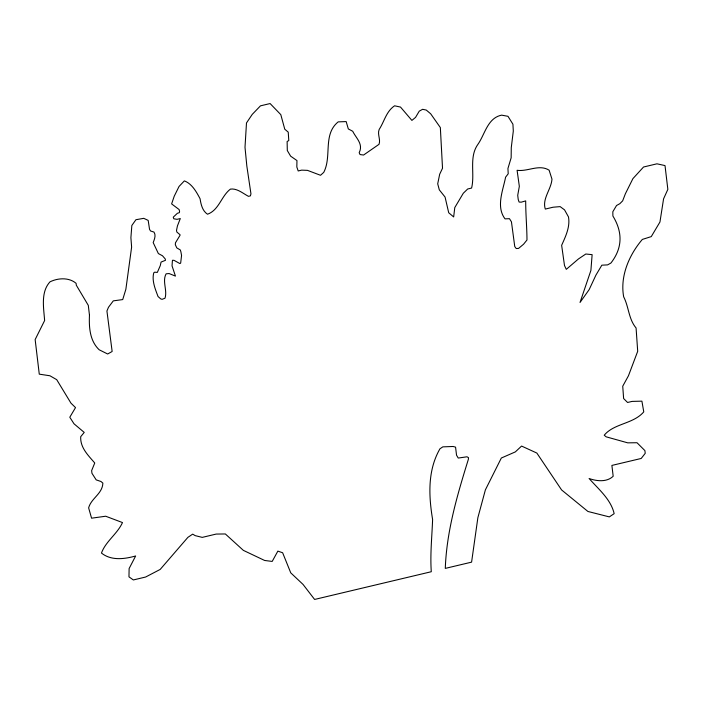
<?xml version="1.0" encoding="UTF-8"?>
<svg xmlns="http://www.w3.org/2000/svg" width="703" height="703" viewBox="0 0 703 703"><rect width="100%" height="100%" fill="white"/><g stroke="black" fill="none" stroke-linecap="round" stroke-linejoin="round"><path stroke-width="1.05" d="M89.466 315.164C88.912 327.334 89.764 340.85 99.176 349.778L107.664 353.996L112.146 351.491L106.926 311.016L108.473 307.29L113.297 300.866L122.717 299.583L125.872 289.249L131.619 247.113L130.899 237.693L131.839 225.487L135.934 219.714L143.755 218.334L148.184 220.399L149.546 229.354L150.591 230.997L153.983 232.078C156.189 235.347 154.423 239.31 153.184 242.588L158.36 253.563L162.498 255.778L165.302 259.038L165.451 260.312L161.066 262.078L160.284 265.611L157.34 272.413L154.66 272.175L153.764 272.826C151.646 280.646 155.31 289.205 158.043 296.517L160.75 298.924L162.129 299.32L165.012 298.204C167.578 290.295 161.998 281.358 166.101 273.819L169.089 273.546L175.442 276.103L172.042 265.866L172.393 260.699L172.692 260.189L174.177 260.418L179.871 263.572L180.662 263.089L181.559 255.461L180.873 251.7L180.302 249.952L176.787 247.878L175.328 244.741L175.46 242.816L180.012 235.338L180.056 234.749L176.831 232.025L176.515 230.356L177.437 225.927L180.302 218.554L177.015 219.336L173.808 218.791L173.246 217.183L177.384 213.29L179.362 212.675L179.564 211.322L179.107 209.538L171.62 203.905L174.23 196.225L179.054 186.453L184.371 180.873C192.086 183.861 196.365 191.787 200.065 198.721C200.988 204.424 202.341 210.812 207.499 214.222C219.064 210.118 221.278 195.988 230.435 189.107C237.025 188.149 242.93 193.387 248.458 196.339L250.4 195.873L250.953 193.826L246.832 166.031L245.004 147.279L246.489 122.946L252.245 114.387L260.47 105.845L270.11 103.552L280.805 114.642L284.768 129.211L288.23 132.138L288.792 140.565L287.123 141.496L287.307 150.547L290.647 156.171L296.956 160.556L296.833 167.006L298.195 170.961L301.657 170.135L307.475 170.363L320.524 175.284L323.74 172.384C332.106 156.242 322.589 134.572 338.187 121.874L346.166 121.584L348.319 128.93L352.721 131.276C356.131 138.271 363.556 144.018 359.18 152.692L360.059 154.563L363.583 155.029L379.014 144.326C380.877 139.484 377.124 134.291 379.189 129.422C384.4 121.426 386.167 111.452 394.576 105.802L400.508 107.067L411.896 120.406L415.543 117.401L419.243 111.171L422.582 109.308L426.238 110.046L430.684 113.798L440.342 127.559L442.521 168.228L439.674 174.256L437.705 183.817L439.313 189.854L445.061 197.051L448.716 212.763L453.663 216.937L454.779 207.578L463.303 193.246L467.688 188.993L471.59 188.07C475.123 173.922 468.716 157.182 477.943 144.3C485 134.194 487.548 117.999 501.608 115.143L507.979 116.303L512.926 124.22L513.304 131.083L511.274 147.612L511.151 157.806L507.935 168.492L508.216 173.782L505.589 177.191C503.04 190.355 495.808 206.735 505.035 218.87L509.464 218.668L511.45 221.84L514.754 246.542L516.239 248.546L518.542 248.431L523.559 244.231L526.978 239.995C526.925 226.981 525.651 213.949 525.703 200.891L521.222 202.174L519.069 202.042L518.225 199.459L517.724 195.293L519.332 186.348L517.092 170.302C527.812 171.822 539.087 163.922 549.122 170.188L551.969 179.133C551.266 189.415 541.934 198.738 545.3 209.072L553.094 207.218L560.142 206.62L564.535 209.854L568.49 216.937C570.265 226.955 565.607 236.401 561.644 245.312L564.491 265.497L566.284 269.354L578.402 258.985L585.819 254.011L592.128 254.653L590.898 270.462L580.028 302.466L589.176 289.592L595.907 275.154L601.838 265.18L607.594 264.89L610.925 263.027C622.586 248.027 622.823 232.271 612.893 216.014L612.823 211.752L616.531 205.522L619.87 203.659L622.656 200.856L625.371 193.791L632.911 178.632L643.544 167.006L656.954 163.817L665.012 165.583L667.85 189.371L663.57 198.844L659.959 221.999L651.268 236.603L642.331 239.424C629.132 254.899 619.905 276.217 623.666 296.807C628.877 306.939 628.535 319.004 636.083 327.993L637.7 351.298L628.447 375.797L622.735 386.211L623.623 398.539L627.568 402.476L632.085 401.404L641.909 401.158L643.763 411.87C633.385 424.058 614.071 423.294 604.229 435.201L606.162 436.827L627.744 442.846L637.006 442.732L644.906 450.614L645.231 453.321L641.206 458.461L611.891 465.421L613.183 476.265C606.821 482.346 596.759 481.265 589.105 478.506C598.481 489.183 610.889 499.306 614.167 513.656L609.334 516.898L587.928 511.468L561.592 489.938L536.846 453.057L521.573 446.062L515.325 451.906L501.336 458.022L485.386 489.868L477.873 517.672L471.59 562.145L445.289 568.393C446.633 530.985 457.337 494.859 468.356 459.367L468.506 457.679L467.02 456.792L458.242 458.057L456.528 455.157L455.57 447.134L453.084 446.484L442.828 446.862L439.964 448.778C427.503 470.404 428.654 495.694 432.6 519.464C431.976 536.916 430.069 554.272 431.282 571.724L314.61 599.448L303.037 584.421L290.761 572.866L282.632 552.743L277.852 551.126L272.193 561.425L264.627 560.467L243.352 550.361L225.347 533.964L216.181 534.069L202.244 537.382L195.153 535.624L192.684 534.139L187.903 537.347L160.187 569.43L145.618 577.031L133.35 579.949L128.965 576.847L129.124 568.542L135.644 555.968C124.405 559.166 111.127 560.862 101.469 553.059C105.661 541.363 117.348 533.937 122.489 522.566L105.678 516.222L91.575 518.19L88.631 507.865C91.241 498.146 102.462 493.875 102.875 483.11L100.968 481.502L96.188 479.877L91.961 473.304L91.636 470.623L94.747 462.987C88.2 455.368 80.08 447.618 80.713 436.686L84.219 432.407L74.017 423.804L69.79 417.231L75.52 407.599L70.977 403.162L56.715 379.673L49.939 375.771L39.271 374.154L35.15 339.575L44.623 320.542C43.735 307.967 40.546 292.096 49.983 281.859C57.998 277.87 69.017 277.263 76.091 283.327L76.311 285.198L88.297 305.366L89.466 315.164"/></g></svg>
